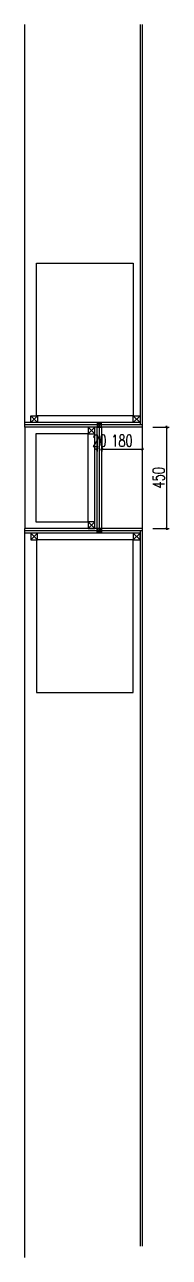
# Model space of a CAD drawing. Header units: millimetres. Extents: x 5625199 to 7433318, y -3316392 to -2552493.
# Drawn here: x 6370476 to 6371117, y -2677804 to -2672339 of the extents above; entities that cross this region are included whole.
import ezdxf

# ---------------------------------------------------------------- set-up
doc = ezdxf.new("R2010")
doc.units = ezdxf.units.MM
doc.header["$PDMODE"] = 35
doc.header["$PDSIZE"] = -10
for name, color, linetype in [('155', 155, 'Continuous'), ('C-灯具', 51, 'Continuous'), ('D-外部标注', 165, 'Continuous'), ('PL-天花', 30, 'Continuous')]:
    doc.layers.add(name, color=color, linetype=linetype)
doc.styles.add('XZC', font='SIMPLEX.SHX', dxfattribs={"width": 0.7, "bigfont": 'hztxt.shx'})
doc.styles.add('标注-尺寸', font='simplex.shx', dxfattribs={"width": 0.7})
doc.linetypes.add('LED_LINE', pattern='A,12.7,-5.08,["LED",XZC,S=2.54,R=0,X=-2.54,Y=-1.27],-6.35', length=24.13)
doc.dimstyles.new('MS55', dxfattribs={"dimscale": 0, "dimtxt": 5, "dimasz": 1, "dimexe": 1, "dimexo": 0.8, "dimgap": 1, "dimtad": 1, "dimdec": 0, "dimrnd": 5, "dimdsep": 46, "dimtxsty": '标注-尺寸', "dimblk": 'ARCHTICK', "dimcen": 0, "dimdle": 0.5, "dimclrd": 256, "dimclre": 256, "dimclrt": 50, "dimadec": 0, "dimazin": 0, "dimtfac": 1, "dimtdec": 0, "dimtix": 1, "dimtofl": 0, "dimtmove": 2, "dimatfit": 3, "dimldrblk": 'jt2', "dimfxl": 6, "dimfxlon": 1, "dimtvp": 1, "dimtolj": 1, "dimtzin": 0, "dimarcsym": 0})

# ---------------------------------------------------------------- blocks, each defined once
blk = doc.blocks.new('A$C3DAF4441')
at = {"layer": 'C-灯具'}
for p, q in [((0, 32), (44, 32)), ((22, 54), (22, 10))]:
    blk.add_line(p, q, dxfattribs=at)
blk.add_lwpolyline([(12, 0), (32, 0), (32, 18), (12, 18)], close=True, dxfattribs=at)
blk.add_circle((22, 32), 10.9, dxfattribs=at)
blk = doc.blocks.new('A$C259112A1')
at = {"color": 15}
for p, q in [((0.7, 20), (0, 20)), ((0, 20), (0, 0)), ((0, 0), (20, 0)), ((0.8, 19.6), (0.7, 20)), ((1.5, 18.6), (0.8, 19.6)), ((1.5, 1.5), (1.5, 14.6)), ((1.5, 14.6), (1.9, 14.6)), ((18.5, 1.5), (1.5, 1.5)), ((1.6, 16.2), (1.6, 18.3)), ((1.9, 14.6), (1.9, 15)), ((18.1, 15), (18.1, 14.6)), ((18.1, 14.6), (18.5, 14.6)), ((18.4, 18.3), (18.4, 16.2)), ((19.2, 19.5), (18.5, 18.6)), ((18.5, 14.6), (18.5, 1.5)), ((19.4, 20), (19.2, 19.6)), ((20, 20), (19.4, 20)), ((20, 0), (20, 20))]:
    blk.add_line(p, q, dxfattribs=at)
at = {"color": 8}
for p, q in [((18.9, 20), (1.1, 20)), ((2.4, 18.1), (2.4, 15.8)), ((16.7, 19.3), (3.3, 19.3)), ((17.6, 16), (17.6, 18.5))]:
    blk.add_line(p, q, dxfattribs=at)
for centre, radius, start, end in [((1.1, 19.6), 0.393, 86.991, 153.752), ((1.6, 16.5), 1.08, 242.0001, 316.1212), ((3.3, 18.3), 0.96, 90.9682, 193.3788), ((16.6, 18.3), 0.997, 12.0306, 94.0245), ((18.4, 16.2), 0.801, 197.4232, 310.8347), ((18.8, 19.5), 0.507, 22.0541, 83.136)]:
    blk.add_arc(centre, radius, start, end, dxfattribs=at)
at = {"color": 15}
for centre, radius, start, end in [((0.9, 19.6), 0.1, 194.3647, 215.2293), ((1.7, 15.7), 0.597, 103.2212, 283.988), ((1.1, 18.3), 0.5, 0, 35.2293), ((1.9, 15), 0.05, 0, 103.988), ((18.3, 15.6), 0.593, 255.4509, 78.6909), ((18.1, 15), 0.05, 75.4509, 180), ((18.9, 18.3), 0.5, 143.0378, 180), ((19.1, 19.6), 0.1, 323.0378, 342.5955)]:
    blk.add_arc(centre, radius, start, end, dxfattribs=at)
at = {"layer": 'D-外部标注', "extrusion": (0, 0, -1), "xscale": 0.2621440000000001, "yscale": 0.2621440000000001, "zscale": -0.2621440000000001}
blk.add_blockref('A$C3DAF4441', (-15.7, 1.5), dxfattribs=at)
blk = doc.blocks.new('_ArchTick')
at = {"color": 0, "linetype": 'ByBlock', "const_width": 0.4}
blk.add_lwpolyline([(-0.5, -0.5), (0.5, 0.5)], dxfattribs=at)
blk = doc.blocks.new('*D867')
at = {"layer": '155', "lineweight": -2, "ltscale": 500, "transparency": 16777216}
for p, q in [((6371042.8, -2674122.7), (6371116.5, -2674122.7)), ((6371106, -2674578), (6371106, -2674117.5)), ((6371042.8, -2674572.7), (6371116.5, -2674572.7))]:
    blk.add_line(p, q, dxfattribs=at)
at = {"layer": 'Defpoints', "color": 0, "transparency": 16777216}
for p in [(6370996.7, -2674122.7), (6371106, -2674122.7), (6370996.7, -2674572.7)]:
    blk.add_point(p, dxfattribs=at)
at = {"layer": '155', "linetype": 'ByBlock', "lineweight": -2, "transparency": 16777216, "xscale": 10.5377730992822, "yscale": 10.5377730992822, "zscale": 10.5377730992822}
for p, rotation in [((6371106, -2674122.7), 90), ((6371106, -2674572.7), 270)]:
    blk.add_blockref('_ArchTick', p, dxfattribs=dict(at, rotation=rotation))
at = {"layer": '155', "color": 50, "ltscale": 500, "transparency": 16777216, "insert": (6371069.1, -2674347.7), "char_height": 52.69, "attachment_point": 5, "rotation": 90, "style": '标注-尺寸'}
blk.add_mtext('\\A1;450', dxfattribs=at)
blk = doc.blocks.new('jt2')
at = {"ltscale": 0.1}
blk.add_line((0, 0), (-1, 0), dxfattribs=at)
at = {"color": 6, "ltscale": 0.1}
blk.add_lwpolyline([(-1.22, 1.26), (-0.72, 1.5), (0.02, 0), (-0.72, -1.5), (-1.22, -1.26), (0, 0), (-1.22, 1.26)], dxfattribs=at)
blk = doc.blocks.new('*D868')
at = {"layer": '155', "lineweight": -2, "ltscale": 500, "transparency": 16777216}
for p, q in [((6370796.7, -2674156.9), (6370796.7, -2674230.6)), ((6370816.8, -2674156.9), (6370816.8, -2674230.6)), ((6370796.7, -2674220.1), (6370786.2, -2674220.1)), ((6370816.8, -2674220.1), (6370827.3, -2674220.1))]:
    blk.add_line(p, q, dxfattribs=at)
at = {"layer": 'Defpoints', "color": 0, "transparency": 16777216}
for p in [(6370796.7, -2674122.7), (6370816.8, -2674122.7), (6370816.8, -2674220.1)]:
    blk.add_point(p, dxfattribs=at)
at = {"layer": '155', "linetype": 'ByBlock', "lineweight": -2, "transparency": 16777216, "xscale": 10.5377730992822, "yscale": 10.5377730992822, "zscale": 10.5377730992822}
blk.add_blockref('_ArchTick', (6370796.7, -2674220.1), dxfattribs=at)
at = {"layer": '155', "linetype": 'ByBlock', "lineweight": -2, "transparency": 16777216, "xscale": 10.5377730992822, "yscale": 10.5377730992822, "zscale": 10.5377730992822, "rotation": 180}
blk.add_blockref('_ArchTick', (6370816.8, -2674220.1), dxfattribs=at)
at = {"layer": '155', "color": 50, "ltscale": 500, "transparency": 16777216, "insert": (6370806.7, -2674183.2), "char_height": 52.69, "attachment_point": 5, "style": '标注-尺寸'}
blk.add_mtext('\\A1;20', dxfattribs=at)
blk = doc.blocks.new('*D869')
at = {"layer": '155', "lineweight": -2, "ltscale": 500, "transparency": 16777216}
for p, q in [((6370816.8, -2674156.9), (6370816.8, -2674230.6)), ((6370996.7, -2674156.9), (6370996.7, -2674230.6)), ((6370811.5, -2674220.1), (6371002, -2674220.1))]:
    blk.add_line(p, q, dxfattribs=at)
at = {"layer": 'Defpoints', "color": 0, "transparency": 16777216}
for p in [(6370816.8, -2674122.7), (6370996.7, -2674122.7), (6370996.7, -2674220.1)]:
    blk.add_point(p, dxfattribs=at)
at = {"layer": '155', "linetype": 'ByBlock', "lineweight": -2, "transparency": 16777216, "xscale": 10.5377730992822, "yscale": 10.5377730992822, "zscale": 10.5377730992822, "rotation": 180}
blk.add_blockref('_ArchTick', (6370816.8, -2674220.1), dxfattribs=at)
at = {"layer": '155', "linetype": 'ByBlock', "lineweight": -2, "transparency": 16777216, "xscale": 10.5377730992822, "yscale": 10.5377730992822, "zscale": 10.5377730992822}
blk.add_blockref('_ArchTick', (6370996.7, -2674220.1), dxfattribs=at)
at = {"layer": '155', "color": 50, "ltscale": 500, "transparency": 16777216, "insert": (6370906.7, -2674183.2), "char_height": 52.69, "attachment_point": 5, "style": '标注-尺寸'}
blk.add_mtext('\\A1;180', dxfattribs=at)

msp = doc.modelspace()

# ---------------------------------------------------------------- linework, layer by layer
at = {"layer": '155', "color": 15, "ltscale": 500}
for p, q in [((6370475.67, -2674122.72), (6370475.67, -2672338.81)), ((6370996.73, -2672338.81), (6370996.73, -2674122.72)), ((6370996.73, -2674122.72), (6370475.67, -2674122.72)), ((6370475.67, -2674122.72), (6370475.67, -2674572.72)), ((6370796.73, -2674572.72), (6370796.73, -2674122.72)), ((6370475.67, -2677803.6), (6370475.67, -2674572.72)), ((6370996.73, -2674572.72), (6370475.67, -2674572.72)), ((6370996.73, -2674572.72), (6370796.73, -2674572.72)), ((6370996.73, -2674572.72), (6370996.73, -2677753.6))]:
    msp.add_line(p, q, dxfattribs=at)
at = {"layer": '155', "color": 8, "ltscale": 500}
for p, q in [((6370986.73, -2672338.81), (6370986.73, -2674112.72)), ((6370996.73, -2674112.72), (6370475.67, -2674112.72)), ((6370996.73, -2674582.72), (6370815.25, -2674582.72)), ((6370986.73, -2674582.72), (6370986.73, -2677753.6))]:
    msp.add_line(p, q, dxfattribs=at)
at = {"layer": '155', "color": 250, "ltscale": 500}
for p, q in [((6370533.16, -2674072.72), (6370503.16, -2674102.72)), ((6370503.16, -2674072.72), (6370533.16, -2674102.72)), ((6370986.73, -2674072.72), (6370956.73, -2674102.72)), ((6370956.73, -2674072.72), (6370986.73, -2674102.72)), ((6370986.73, -2674102.72), (6370475.67, -2674102.72)), ((6370786.73, -2674152.72), (6370756.73, -2674122.72)), ((6370756.73, -2674152.72), (6370786.73, -2674122.72)), ((6370786.73, -2674572.72), (6370786.73, -2674122.72)), ((6370816.75, -2674122.72), (6370816.75, -2674572.72)), ((6370996.73, -2674122.72), (6370996.73, -2674572.72)), ((6370786.73, -2674572.72), (6370756.73, -2674542.72)), ((6370756.73, -2674572.72), (6370786.73, -2674542.72)), ((6370798.25, -2674582.72), (6370475.67, -2674582.72)), ((6370986.73, -2674592.72), (6370475.67, -2674592.72)), ((6370533.16, -2674622.72), (6370503.16, -2674592.72)), ((6370503.16, -2674622.72), (6370533.16, -2674592.72)), ((6370809.64, -2674582.72), (6370803.9, -2674582.72)), ((6370986.73, -2674622.72), (6370956.73, -2674592.72)), ((6370956.73, -2674622.72), (6370986.73, -2674592.72))]:
    msp.add_line(p, q, dxfattribs=at)
for points in [[(6370956.73, -2674072.72), (6370528.17, -2674072.72), (6370528.17, -2673395.96), (6370956.73, -2673395.96)], [(6370503.16, -2674072.72), (6370533.16, -2674072.72), (6370533.16, -2674102.72), (6370503.16, -2674102.72)], [(6370956.73, -2674072.72), (6370986.73, -2674072.72), (6370986.73, -2674102.72), (6370956.73, -2674102.72)], [(6370756.73, -2674152.72), (6370786.73, -2674152.72), (6370786.73, -2674122.72), (6370756.73, -2674122.72)], [(6370756.73, -2674152.72), (6370525.71, -2674152.72), (6370525.71, -2674542.72), (6370756.73, -2674542.72)], [(6370756.73, -2674572.72), (6370786.73, -2674572.72), (6370786.73, -2674542.72), (6370756.73, -2674542.72)], [(6370503.16, -2674622.72), (6370533.16, -2674622.72), (6370533.16, -2674592.72), (6370503.16, -2674592.72)], [(6370956.73, -2674622.72), (6370528.17, -2674622.72), (6370528.17, -2675299.48), (6370956.73, -2675299.48)], [(6370956.73, -2674622.72), (6370986.73, -2674622.72), (6370986.73, -2674592.72), (6370956.73, -2674592.72)]]:
    msp.add_lwpolyline(points, close=True, dxfattribs=at)
at = {"layer": 'PL-天花', "color": 2, "linetype": 'LED_LINE', "ltscale": 0.3}
msp.add_line((6370806.77, -2674572.7), (6370806.77, -2674122.74), dxfattribs=at)

# ---------------------------------------------------------------- block references
at = {"layer": 'D-外部标注', "color": 5, "xscale": 1.001148070604092, "yscale": 1.001148070604092, "zscale": 1.001148070604092, "rotation": 180}
msp.add_blockref('A$C259112A1', (6370816.75, -2674102.72), dxfattribs=at)
at = {"layer": 'D-外部标注', "color": 5, "xscale": -1.001148070604092, "yscale": 1.001148070604092, "zscale": 1.001148070604092}
msp.add_blockref('A$C259112A1', (6370816.75, -2674592.72), dxfattribs=at)

# ---------------------------------------------------------------- dimensions: what is measured, and where the dimension line sits
at = {"layer": '155', "ltscale": 500}
for base, p1, p2, picture, middle in [((6370816.75, -2674220.08), (6370796.73, -2674122.72), (6370816.75, -2674122.72), '*D868', (6370806.74, -2674183.2)), ((6370996.73, -2674220.08), (6370816.75, -2674122.72), (6370996.73, -2674122.72), '*D869', (6370906.74, -2674183.2))]:
    dim = msp.add_linear_dim(base=base, p1=p1, p2=p2, dimstyle='MS55', override={"dimscale": 10.537773}, dxfattribs=at)
    dim.commit()
    dim.dimension.update_dxf_attribs({"geometry": picture, "text_midpoint": middle})
dim = msp.add_linear_dim(base=(6371106, -2674122.72), p1=(6370996.73, -2674572.72), p2=(6370996.73, -2674122.72), angle=90, dimstyle='MS55', override={"dimscale": 10.537773}, dxfattribs=at)
dim.commit()
dim.dimension.update_dxf_attribs({"geometry": '*D867', "text_midpoint": (6371069.12, -2674347.72)})

doc.saveas('drawing.dxf')
